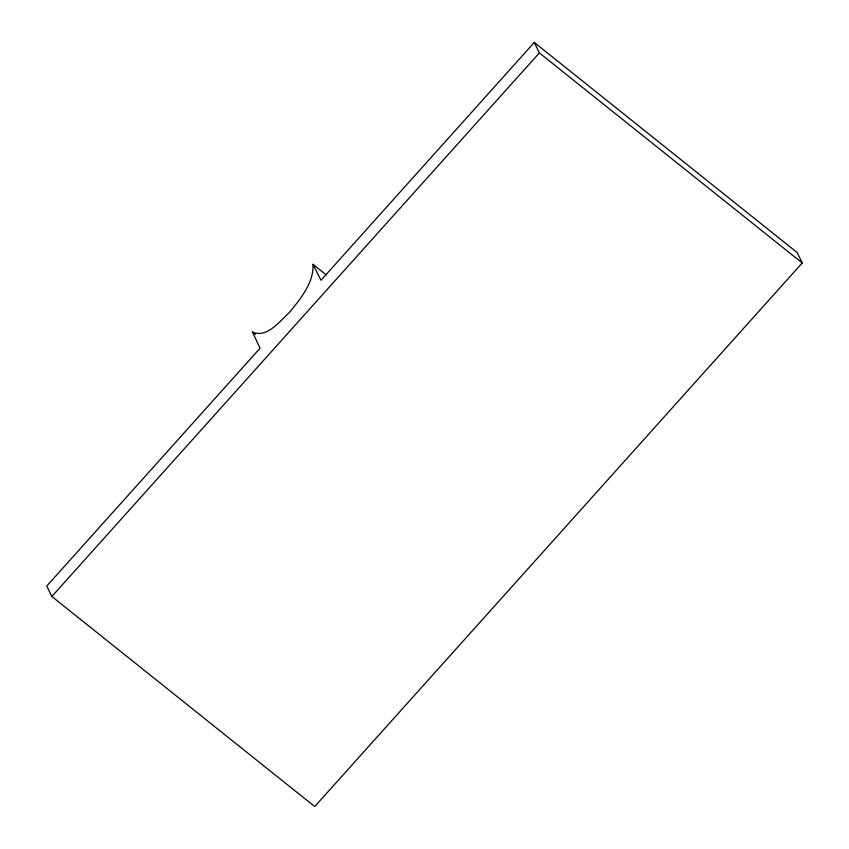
<?xml version="1.0" encoding="UTF-8"?>
<svg xmlns="http://www.w3.org/2000/svg" width="849" height="849" viewBox="0 0 849 849"><rect width="100%" height="100%" fill="white"/><g stroke="black" fill="none" stroke-linecap="round" stroke-linejoin="round"><path stroke-width="1.27" d="M255.443 334.389L252.376 331.927L260.049 348.207L46.769 586.022L51.853 596.476L314.735 806.55L802.231 262.978L797.147 252.524L534.265 42.45L320.986 280.266L313.016 264.304L326.345 274.959M51.853 596.476L539.348 52.914L534.265 42.45M539.348 52.914L802.231 262.978M252.376 331.927C266.639 338.74 280.021 321.007 289.562 312.273C300.578 298.636 313.897 282.834 313.016 264.304"/></g></svg>
